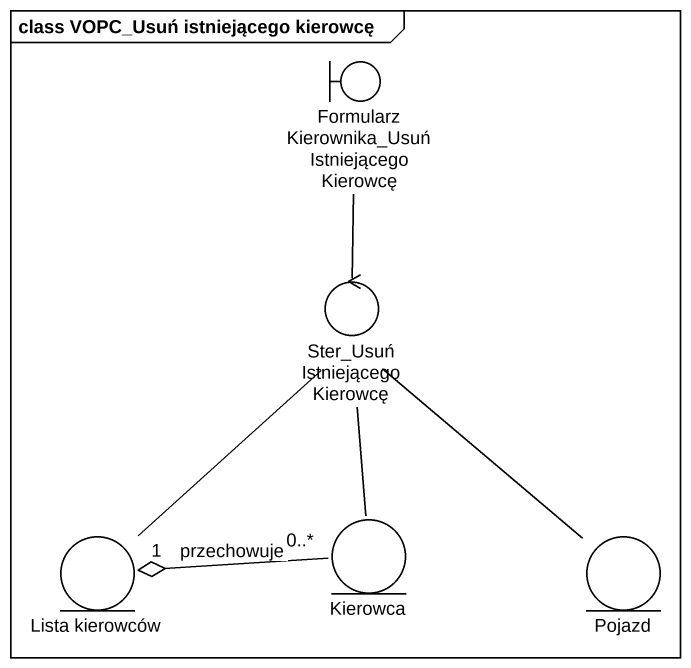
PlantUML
@startuml
mainframe class VOPC_Usuń istniejącego kierowcę
boundary "FormularzKierownika_UsuńIstniejącegoKierowcę" as FormularzKierownika
control "Ster_UsuńIstniejącegoKierowcę" as Ster_UsuńIstniejącegoKierowc
entity "Lista kierowców" as Lista_kierowców
entity Kierowca
entity Pojazd
FormularzKierownika -- Ster_UsuńIstniejącegoKierowc
Ster_UsuńIstniejącegoKierowc -- Lista_kierowców
Ster_UsuńIstniejącegoKierowc -- Kierowca
Ster_UsuńIstniejącegoKierowc -- Pojazd
Kierowca "0..*" -left-o "1" Lista_kierowców : przechowuje
@enduml
